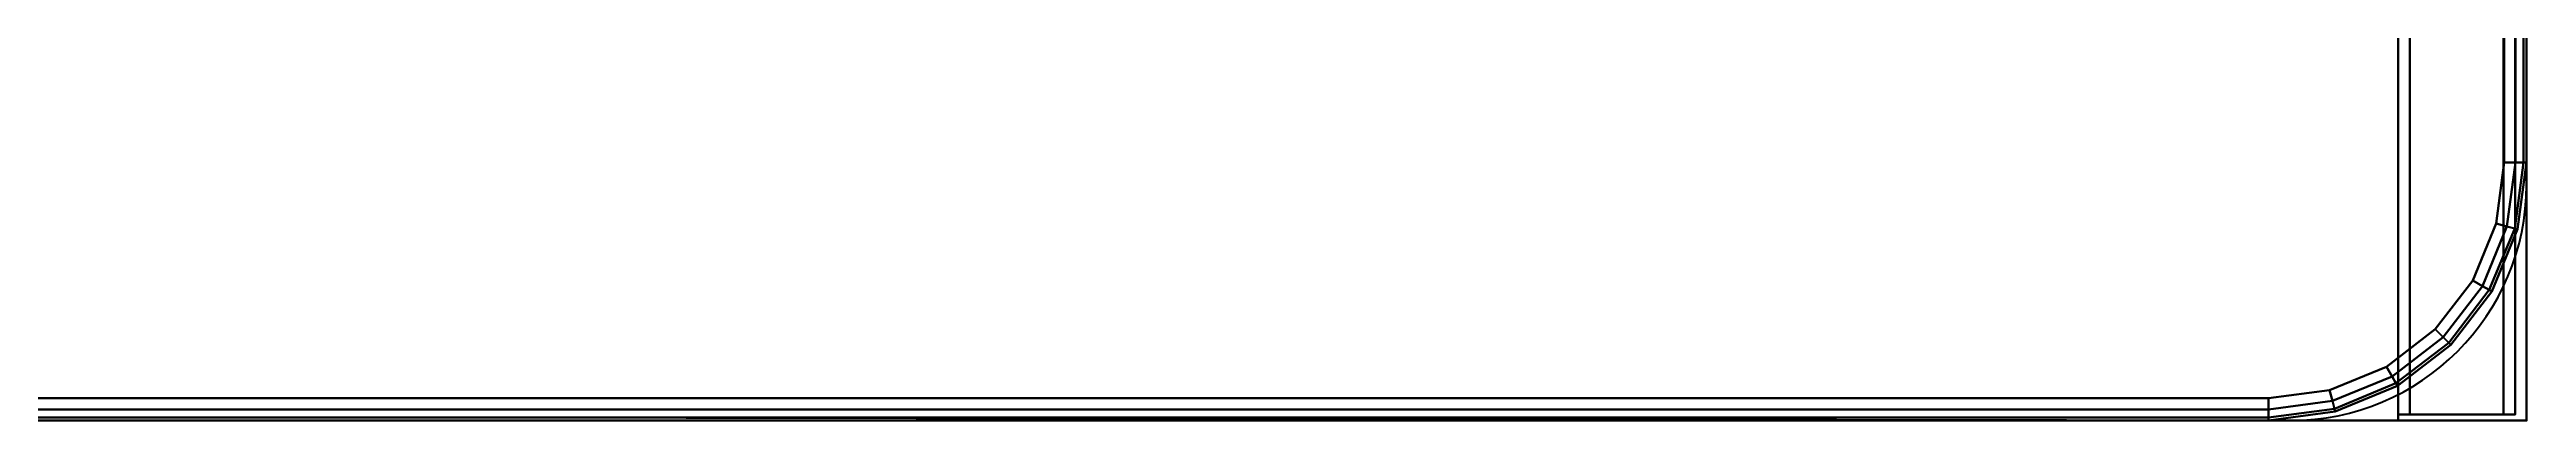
# Model space of a CAD drawing. Extents: x -170 to 1783, y -20 to 1205.
# Drawn here: x 36.78 to 49.92, y 685.26 to 687.23 of the extents above; entities that cross this region are included whole.
import ezdxf
from ezdxf.enums import TextEntityAlignment as Align

# ---------------------------------------------------------------- set-up
doc = ezdxf.new("R2010")
doc.units = 0
doc.header["$LTSCALE"] = 96
doc.header["$MEASUREMENT"] = 0
for name, color, linetype in [('A-FURN-3-WKSF-TOP', 7, 'Continuous'), ('A-FURN-3-WKSF-TRIM', 7, 'Continuous'), ('A-FURN-P-WKSF', 7, 'Continuous'), ('AFUPD-3-CSPT_3D', 7, 'Continuous'), ('AFUPD-3-RVBK_3D', 7, 'Continuous'), ('AFUPD-P', 7, 'Continuous'), ('MAIN_STORAGE', 7, 'Continuous'), ('MAIN_WKSURF', 7, 'Continuous')]:
    doc.layers.add(name, color=color, linetype=linetype)

# ---------------------------------------------------------------- blocks, each defined once
blk = doc.blocks.new('EC-WYC-64-2424-T')
at = {"layer": 'A-FURN-3-WKSF-TOP', "color": 60, "linetype": 'Continuous'}
for points, invisible_edges in [([(0.118, -28.115, 29), (23.882, -34.22, 29), (23.882, -70.632, 29), (0.118, -70.632, 29)], 5), ([(0.118, -28.115, 27.75), (0.118, -70.632, 27.75), (23.882, -70.632, 27.75), (23.882, -34.22, 27.75)], 10), ([(23.882, -70.632, 29), (23.839, -70.956, 29), (0.161, -70.956, 29), (0.118, -70.632, 29)], 10), ([(23.882, -70.632, 27.75), (0.118, -70.632, 27.75), (0.161, -70.956, 27.75), (23.839, -70.956, 27.75)], 5), ([(0.285, -71.257, 29), (0.161, -70.956, 29), (23.839, -70.956, 29), (23.715, -71.257, 29)], 10), ([(0.285, -71.257, 27.75), (23.715, -71.257, 27.75), (23.839, -70.956, 27.75), (0.161, -70.956, 27.75)], 5), ([(23.715, -71.257, 29), (23.516, -71.516, 29), (0.484, -71.516, 29), (0.285, -71.257, 29)], 10), ([(23.715, -71.257, 27.75), (0.285, -71.257, 27.75), (0.484, -71.516, 27.75), (23.516, -71.516, 27.75)], 5), ([(0.743, -71.715, 29), (0.484, -71.516, 29), (23.516, -71.516, 29), (23.257, -71.715, 29)], 10), ([(0.743, -71.715, 27.75), (23.257, -71.715, 27.75), (23.516, -71.516, 27.75), (0.484, -71.516, 27.75)], 5), ([(23.257, -71.715, 29), (22.956, -71.839, 29), (1.044, -71.839, 29), (0.743, -71.715, 29)], 10), ([(23.257, -71.715, 27.75), (0.743, -71.715, 27.75), (1.044, -71.839, 27.75), (22.956, -71.839, 27.75)], 5), ([(1.368, -71.882, 29), (1.044, -71.839, 29), (22.956, -71.839, 29), (22.632, -71.882, 29)], 2), ([(1.368, -71.882, 27.75), (22.632, -71.882, 27.75), (22.956, -71.839, 27.75), (1.044, -71.839, 27.75)], 4)]:
    blk.add_3dface(points, dxfattribs=dict(at, invisible_edges=invisible_edges))
at = {"layer": 'A-FURN-3-WKSF-TRIM', "color": 40, "linetype": 'Continuous'}
for points in [[(23.882, -34.22, 29), (23.941, -34.22, 28.984), (23.941, -70.632, 28.984), (23.882, -70.632, 29)], [(23.941, -34.22, 27.766), (23.882, -34.22, 27.75), (23.882, -70.632, 27.75), (23.941, -70.632, 27.766)], [(23.941, -34.22, 28.984), (23.984, -34.22, 28.941), (23.984, -70.632, 28.941), (23.941, -70.632, 28.984)], [(23.984, -34.22, 27.809), (23.941, -34.22, 27.766), (23.941, -70.632, 27.766), (23.984, -70.632, 27.809)], [(23.984, -34.22, 28.941), (24, -34.22, 28.882), (24, -70.632, 28.882), (23.984, -70.632, 28.941)], [(24, -34.22, 27.868), (23.984, -34.22, 27.809), (23.984, -70.632, 27.809), (24, -70.632, 27.868)], [(23.882, -70.632, 29), (23.941, -70.632, 28.984), (23.896, -70.971, 28.984), (23.839, -70.956, 29)], [(23.941, -70.632, 27.766), (23.882, -70.632, 27.75), (23.839, -70.956, 27.75), (23.896, -70.971, 27.766)], [(23.941, -70.632, 28.984), (23.984, -70.632, 28.941), (23.938, -70.982, 28.941), (23.896, -70.971, 28.984)], [(23.984, -70.632, 27.809), (23.941, -70.632, 27.766), (23.896, -70.971, 27.766), (23.938, -70.982, 27.809)], [(23.984, -70.632, 28.941), (24, -70.632, 28.882), (23.953, -70.986, 28.882), (23.938, -70.982, 28.941)], [(24, -70.632, 27.868), (23.984, -70.632, 27.809), (23.938, -70.982, 27.809), (23.953, -70.986, 27.868)], [(24, -70.632, 28.882), (24, -70.632, 27.868), (23.953, -70.986, 27.868), (23.953, -70.986, 28.882)], [(23.839, -70.956, 29), (23.896, -70.971, 28.984), (23.766, -71.287, 28.984), (23.715, -71.257, 29)], [(23.896, -70.971, 27.766), (23.839, -70.956, 27.75), (23.715, -71.257, 27.75), (23.766, -71.287, 27.766)], [(23.896, -70.971, 28.984), (23.938, -70.982, 28.941), (23.803, -71.308, 28.941), (23.766, -71.287, 28.984)], [(23.938, -70.982, 27.809), (23.896, -70.971, 27.766), (23.766, -71.287, 27.766), (23.803, -71.308, 27.809)], [(23.938, -70.982, 28.941), (23.953, -70.986, 28.882), (23.817, -71.316, 28.882), (23.803, -71.308, 28.941)], [(23.953, -70.986, 27.868), (23.938, -70.982, 27.809), (23.803, -71.308, 27.809), (23.817, -71.316, 27.868)], [(23.953, -70.986, 28.882), (23.953, -70.986, 27.868), (23.817, -71.316, 27.868), (23.817, -71.316, 28.882)], [(23.715, -71.257, 29), (23.766, -71.287, 28.984), (23.558, -71.558, 28.984), (23.516, -71.516, 29)], [(23.766, -71.287, 27.766), (23.715, -71.257, 27.75), (23.516, -71.516, 27.75), (23.558, -71.558, 27.766)], [(23.766, -71.287, 28.984), (23.803, -71.308, 28.941), (23.588, -71.588, 28.941), (23.558, -71.558, 28.984)], [(23.803, -71.308, 27.809), (23.766, -71.287, 27.766), (23.558, -71.558, 27.766), (23.588, -71.588, 27.809)], [(23.803, -71.308, 28.941), (23.817, -71.316, 28.882), (23.599, -71.599, 28.882), (23.588, -71.588, 28.941)], [(23.817, -71.316, 27.868), (23.803, -71.308, 27.809), (23.588, -71.588, 27.809), (23.599, -71.599, 27.868)], [(23.817, -71.316, 28.882), (23.817, -71.316, 27.868), (23.599, -71.599, 27.868), (23.599, -71.599, 28.882)], [(23.516, -71.516, 29), (23.558, -71.558, 28.984), (23.287, -71.766, 28.984), (23.257, -71.715, 29)], [(23.558, -71.558, 27.766), (23.516, -71.516, 27.75), (23.257, -71.715, 27.75), (23.287, -71.766, 27.766)], [(23.558, -71.558, 28.984), (23.588, -71.588, 28.941), (23.308, -71.803, 28.941), (23.287, -71.766, 28.984)], [(23.588, -71.588, 27.809), (23.558, -71.558, 27.766), (23.287, -71.766, 27.766), (23.308, -71.803, 27.809)], [(23.257, -71.715, 29), (23.287, -71.766, 28.984), (22.971, -71.896, 28.984), (22.956, -71.839, 29)], [(23.287, -71.766, 27.766), (23.257, -71.715, 27.75), (22.956, -71.839, 27.75), (22.971, -71.896, 27.766)], [(23.588, -71.588, 28.941), (23.599, -71.599, 28.882), (23.316, -71.817, 28.882), (23.308, -71.803, 28.941)], [(23.599, -71.599, 27.868), (23.588, -71.588, 27.809), (23.308, -71.803, 27.809), (23.316, -71.817, 27.868)], [(23.599, -71.599, 28.882), (23.599, -71.599, 27.868), (23.316, -71.817, 27.868), (23.316, -71.817, 28.882)], [(22.956, -71.839, 29), (22.971, -71.896, 28.984), (22.632, -71.941, 28.984), (22.632, -71.882, 29)], [(22.971, -71.896, 27.766), (22.956, -71.839, 27.75), (22.632, -71.882, 27.75), (22.632, -71.941, 27.766)], [(23.287, -71.766, 28.984), (23.308, -71.803, 28.941), (22.982, -71.938, 28.941), (22.971, -71.896, 28.984)], [(23.308, -71.803, 27.809), (23.287, -71.766, 27.766), (22.971, -71.896, 27.766), (22.982, -71.938, 27.809)], [(23.308, -71.803, 28.941), (23.316, -71.817, 28.882), (22.986, -71.953, 28.882), (22.982, -71.938, 28.941)], [(23.316, -71.817, 27.868), (23.308, -71.803, 27.809), (22.982, -71.938, 27.809), (22.986, -71.953, 27.868)], [(23.316, -71.817, 28.882), (23.316, -71.817, 27.868), (22.986, -71.953, 27.868), (22.986, -71.953, 28.882)], [(22.632, -71.941, 27.766), (22.632, -71.882, 27.75), (1.368, -71.882, 27.75), (1.368, -71.941, 27.766)], [(22.632, -71.882, 29), (22.632, -71.941, 28.984), (1.368, -71.941, 28.984), (1.368, -71.882, 29)], [(22.632, -71.984, 27.809), (22.632, -71.941, 27.766), (1.368, -71.941, 27.766), (1.368, -71.984, 27.809)], [(22.632, -71.941, 28.984), (22.632, -71.984, 28.941), (1.368, -71.984, 28.941), (1.368, -71.941, 28.984)], [(22.971, -71.896, 28.984), (22.982, -71.938, 28.941), (22.632, -71.984, 28.941), (22.632, -71.941, 28.984)], [(22.982, -71.938, 27.809), (22.971, -71.896, 27.766), (22.632, -71.941, 27.766), (22.632, -71.984, 27.809)], [(22.982, -71.938, 28.941), (22.986, -71.953, 28.882), (22.632, -72, 28.882), (22.632, -71.984, 28.941)], [(22.986, -71.953, 27.868), (22.982, -71.938, 27.809), (22.632, -71.984, 27.809), (22.632, -72, 27.868)], [(22.986, -71.953, 28.882), (22.986, -71.953, 27.868), (22.632, -72, 27.868), (22.632, -72, 28.882)], [(22.632, -72, 27.868), (22.632, -71.984, 27.809), (1.368, -71.984, 27.809), (1.368, -72, 27.868)], [(22.632, -71.984, 28.941), (22.632, -72, 28.882), (1.368, -72, 28.882), (1.368, -71.984, 28.941)], [(22.632, -72, 28.882), (22.632, -72, 27.868), (1.368, -72, 27.868), (1.368, -72, 28.882)]]:
    blk.add_3dface(points, dxfattribs=at)
at = {"layer": 'A-FURN-3-WKSF-TRIM', "color": 40, "linetype": 'Continuous', "invisible_edges": 1}
blk.add_3dface([(24, -34.22, 28.882), (24, -34.22, 27.868), (24, -70.632, 27.868), (24, -70.632, 28.882)], dxfattribs=at)
at = {"layer": 'A-FURN-P-WKSF', "color": 7, "linetype": 'Continuous'}
for p, q in [((24, -70.75), (24, -34.22)), ((1.25, -72), (22.75, -72))]:
    blk.add_line(p, q, dxfattribs=at)
blk.add_arc((22.75, -70.75), 1.25, 270, 360, dxfattribs=at)
at = {"layer": 'MAIN_WKSURF', "color": 7, "linetype": 'Continuous'}
blk.add_point((24, -72), dxfattribs=at)
blk.add_point((24, -72), dxfattribs=at)
blk = doc.blocks.new('EC-HP-6612-FPED')
at = {"layer": 'AFUPD-3-CSPT_3D', "color": 60, "linetype": 'Continuous'}
for points, invisible_edges in [([(0, 21.875, 27.75), (0, 0.68, 27.75), (15.25, 0.68, 27.75), (15.25, 21.875, 27.75)], 2), ([(0.032, 0.68, 14.087), (0.032, 0.06, 2.73), (0.032, 0.06, 13.462), (0.032, 0.618, 14.087)], 9), ([(0.032, 0.68, 14.525), (0.032, 0.618, 14.462), (0.032, 0.122, 14.462), (0.032, 0.06, 14.525)], 5), ([(0.032, 0.618, 14.087), (0.032, 0.618, 14.462), (0.032, 0.68, 14.525), (0.032, 0.68, 14.087)], 2), ([(0.032, 0.06, 2.73), (0.032, 0.68, 14.087), (0.032, 0.68, 2.73)], 1), ([(0.032, 0.68, 19.838), (0.032, 0.06, 14.65), (0.032, 0.06, 19.213), (0.032, 0.618, 19.838)], 9), ([(0.032, 0.68, 20.275), (0.032, 0.618, 20.213), (0.032, 0.122, 20.213), (0.032, 0.06, 20.275)], 5), ([(0.032, 0.618, 19.838), (0.032, 0.618, 20.213), (0.032, 0.68, 20.275), (0.032, 0.68, 19.838)], 2), ([(0.032, 0.06, 14.65), (0.032, 0.68, 19.838), (0.032, 0.68, 14.65)], 1), ([(0.032, 0.68), (0.032, 0.68, 2.955), (15.217, 0.68, 2.955), (15.217, 0.68)], 7), ([(0.032, 0.618, 25.587), (0.032, 0.06, 24.962), (0.032, 0.06, 20.4), (0.032, 0.68, 25.587)], 12), ([(0.032, 0.06, 26.025), (0.032, 0.122, 25.962), (0.032, 0.618, 25.962), (0.032, 0.68, 26.025)], 5), ([(0.032, 0.68, 25.587), (0.032, 0.68, 26.025), (0.032, 0.618, 25.962), (0.032, 0.618, 25.587)], 2), ([(0.032, 0.68, 20.4), (0.032, 0.68, 25.587), (0.032, 0.06, 20.4)], 2), ([(0.032, 0.122, 14.462), (0.032, 0.122, 14.275), (0.032, 0.06, 14.275), (0.032, 0.06, 14.525)], 8), ([(0.032, 0.122, 20.213), (0.032, 0.122, 20.025), (0.032, 0.06, 20.025), (0.032, 0.06, 20.275)], 8), ([(0.032, 0.06, 26.025), (0.032, 0.06, 25.775), (0.032, 0.122, 25.775), (0.032, 0.122, 25.962)], 8)]:
    blk.add_3dface(points, dxfattribs=dict(at, invisible_edges=invisible_edges))
for points in [[(0, 0.68), (0, 0.68, 27.75), (0, 21.875, 27.75), (0, 21.875)], [(15.25, 0.68, 27.75), (0, 0.68, 27.75), (0, 0, 27.75), (15.25, 0, 27.75)], [(15.25, 0.68), (15.25, 0.68, 2.73), (0, 0.68, 2.73), (0, 0.68)], [(0, 0.68, 2.73), (15.25, 0.68, 2.73), (15.25, 0.68, 27.75), (0, 0.68, 27.75)], [(0, 0, 26.15), (0, 0, 27.75), (0, 0.68, 27.75), (0, 0.68, 26.15)], [(15.217, 0.06, 14.525), (15.217, 0.68, 14.525), (0.032, 0.68, 14.525), (0.032, 0.06, 14.525)], [(0.032, 0.06, 2.73), (0.032, 0.68, 2.73), (15.217, 0.68, 2.73), (15.217, 0.06, 2.73)], [(0.032, 0.68, 14.087), (15.217, 0.68, 14.087), (15.217, 0.68, 2.73), (0.032, 0.68, 2.73)], [(15.217, 0.06, 20.275), (15.217, 0.68, 20.275), (0.032, 0.68, 20.275), (0.032, 0.06, 20.275)], [(0.032, 0.06, 14.65), (0.032, 0.68, 14.65), (15.217, 0.68, 14.65), (15.217, 0.06, 14.65)], [(0.032, 0.68, 19.838), (15.217, 0.68, 19.838), (15.217, 0.68, 14.65), (0.032, 0.68, 14.65)], [(0.032, 0.06, 26.025), (0.032, 0.68, 26.025), (15.217, 0.68, 26.025), (15.217, 0.06, 26.025)], [(0.032, 0.68, 20.4), (15.217, 0.68, 20.4), (15.217, 0.68, 25.587), (0.032, 0.68, 25.587)], [(15.217, 0.06, 20.4), (15.217, 0.68, 20.4), (0.032, 0.68, 20.4), (0.032, 0.06, 20.4)], [(0.032, 0.618, 14.087), (0.032, 0.06, 13.462), (15.217, 0.06, 13.462), (15.217, 0.618, 14.087)], [(0.032, 0.618, 14.087), (15.217, 0.618, 14.087), (15.217, 0.618, 14.462), (0.032, 0.618, 14.462)], [(15.217, 0.618, 14.462), (15.217, 0.122, 14.462), (0.032, 0.122, 14.462), (0.032, 0.618, 14.462)], [(0.032, 0.618, 19.838), (0.032, 0.06, 19.213), (15.217, 0.06, 19.213), (15.217, 0.618, 19.838)], [(15.217, 0.618, 20.213), (15.217, 0.122, 20.213), (0.032, 0.122, 20.213), (0.032, 0.618, 20.213)], [(0.032, 0.618, 19.838), (15.217, 0.618, 19.838), (15.217, 0.618, 20.213), (0.032, 0.618, 20.213)], [(0.032, 0.618, 25.962), (15.217, 0.618, 25.962), (15.217, 0.618, 25.587), (0.032, 0.618, 25.587)], [(0.032, 0.618, 25.962), (0.032, 0.122, 25.962), (15.217, 0.122, 25.962), (15.217, 0.618, 25.962)], [(15.217, 0.618, 25.587), (15.217, 0.06, 24.962), (0.032, 0.06, 24.962), (0.032, 0.618, 25.587)], [(0, 0, 27.75), (0, 0, 26.15), (15.25, 0, 26.15), (15.25, 0, 27.75)], [(0.032, 0.06, 14.275), (0.032, 0.122, 14.275), (15.217, 0.122, 14.275), (15.217, 0.06, 14.275)], [(0.032, 0.06, 20.025), (0.032, 0.122, 20.025), (15.217, 0.122, 20.025), (15.217, 0.06, 20.025)], [(15.217, 0.06, 25.775), (15.217, 0.122, 25.775), (0.032, 0.122, 25.775), (0.032, 0.06, 25.775)], [(15.217, 0.06, 14.275), (15.217, 0.06, 14.525), (0.032, 0.06, 14.525), (0.032, 0.06, 14.275)], [(0.032, 0.06, 13.462), (0.032, 0.06, 2.73), (15.217, 0.06, 2.73), (15.217, 0.06, 13.462)], [(15.217, 0.06, 20.025), (15.217, 0.06, 20.275), (0.032, 0.06, 20.275), (0.032, 0.06, 20.025)], [(0.032, 0.06, 19.213), (0.032, 0.06, 14.65), (15.217, 0.06, 14.65), (15.217, 0.06, 19.213)], [(0.032, 0.06, 25.775), (0.032, 0.06, 26.025), (15.217, 0.06, 26.025), (15.217, 0.06, 25.775)], [(15.217, 0.06, 24.962), (15.217, 0.06, 20.4), (0.032, 0.06, 20.4), (0.032, 0.06, 24.962)]]:
    blk.add_3dface(points, dxfattribs=at)
at = {"layer": 'AFUPD-3-RVBK_3D', "color": 60, "linetype": 'Continuous', "invisible_edges": 1}
blk.add_3dface([(0, 0.68, 27.75), (15.25, 0.68, 27.75), (15.25, 0.68, 2.73), (0, 0.68, 2.73)], dxfattribs=at)
at = {"layer": 'AFUPD-3-RVBK_3D', "color": 60, "linetype": 'Continuous'}
for points in [[(0.032, 0.68, 26.15), (15.217, 0.68, 26.15), (15.217, 0.68, 20.275), (0.032, 0.68, 20.275)], [(0.032, 0.68, 14.65), (15.217, 0.68, 14.65), (15.217, 0.68, 14.525), (0.032, 0.68, 14.525)]]:
    blk.add_3dface(points, dxfattribs=at)
at = {"layer": 'AFUPD-P', "color": 60, "linetype": 'Continuous'}
for p, q in [((0, 21.875), (0, 0)), ((0.032, 21.875), (0, 0)), ((0, 0), (15.25, 0)), ((0, 0), (15.25, 0))]:
    blk.add_line(p, q, dxfattribs=at)
at = {"layer": 'MAIN_STORAGE', "color": 7, "linetype": 'Continuous'}
blk.add_point((0, 0), dxfattribs=at)
blk.add_point((0, 0), dxfattribs=at)

msp = doc.modelspace()

# ---------------------------------------------------------------- block references
at = {"layer": 'MAIN_STORAGE', "color": 47, "linetype": 'Continuous'}
ref = msp.add_blockref('EC-HP-6612-FPED', (49.91551, 685.26241), dxfattribs=dict(at, rotation=90))
ref.add_attrib('CAPMC', 'ECH', dxfattribs={"color": 47, "linetype": 'Continuous', "height": 0.000000012, "width": 0.666667}).set_placement((49.91551, 685.26241), align=Align.BOTTOM_LEFT)
ref.add_attrib('CAPPN', 'EC-HP-6612-FPED', dxfattribs={"color": 47, "linetype": 'Continuous', "height": 0.000000012, "width": 0.666667}).set_placement((49.91551, 685.26241), align=Align.BOTTOM_LEFT)
ref.add_attrib('CAPMG', 'RSI', dxfattribs={"color": 47, "linetype": 'Continuous', "height": 0.000000012, "width": 0.666667}).set_placement((49.91551, 685.26241), align=Align.BOTTOM_LEFT)
ref.add_attrib('CAPQTY', '1', dxfattribs={"color": 47, "linetype": 'Continuous', "height": 0.000000012, "width": 0.666667}).set_placement((49.91551, 685.26241), align=Align.BOTTOM_LEFT)
at = {"layer": 'MAIN_WKSURF', "color": 47, "linetype": 'Continuous'}
msp.add_blockref('EC-WYC-64-2424-T', (25.91551, 757.26241), dxfattribs=at)

doc.saveas('drawing.dxf')
